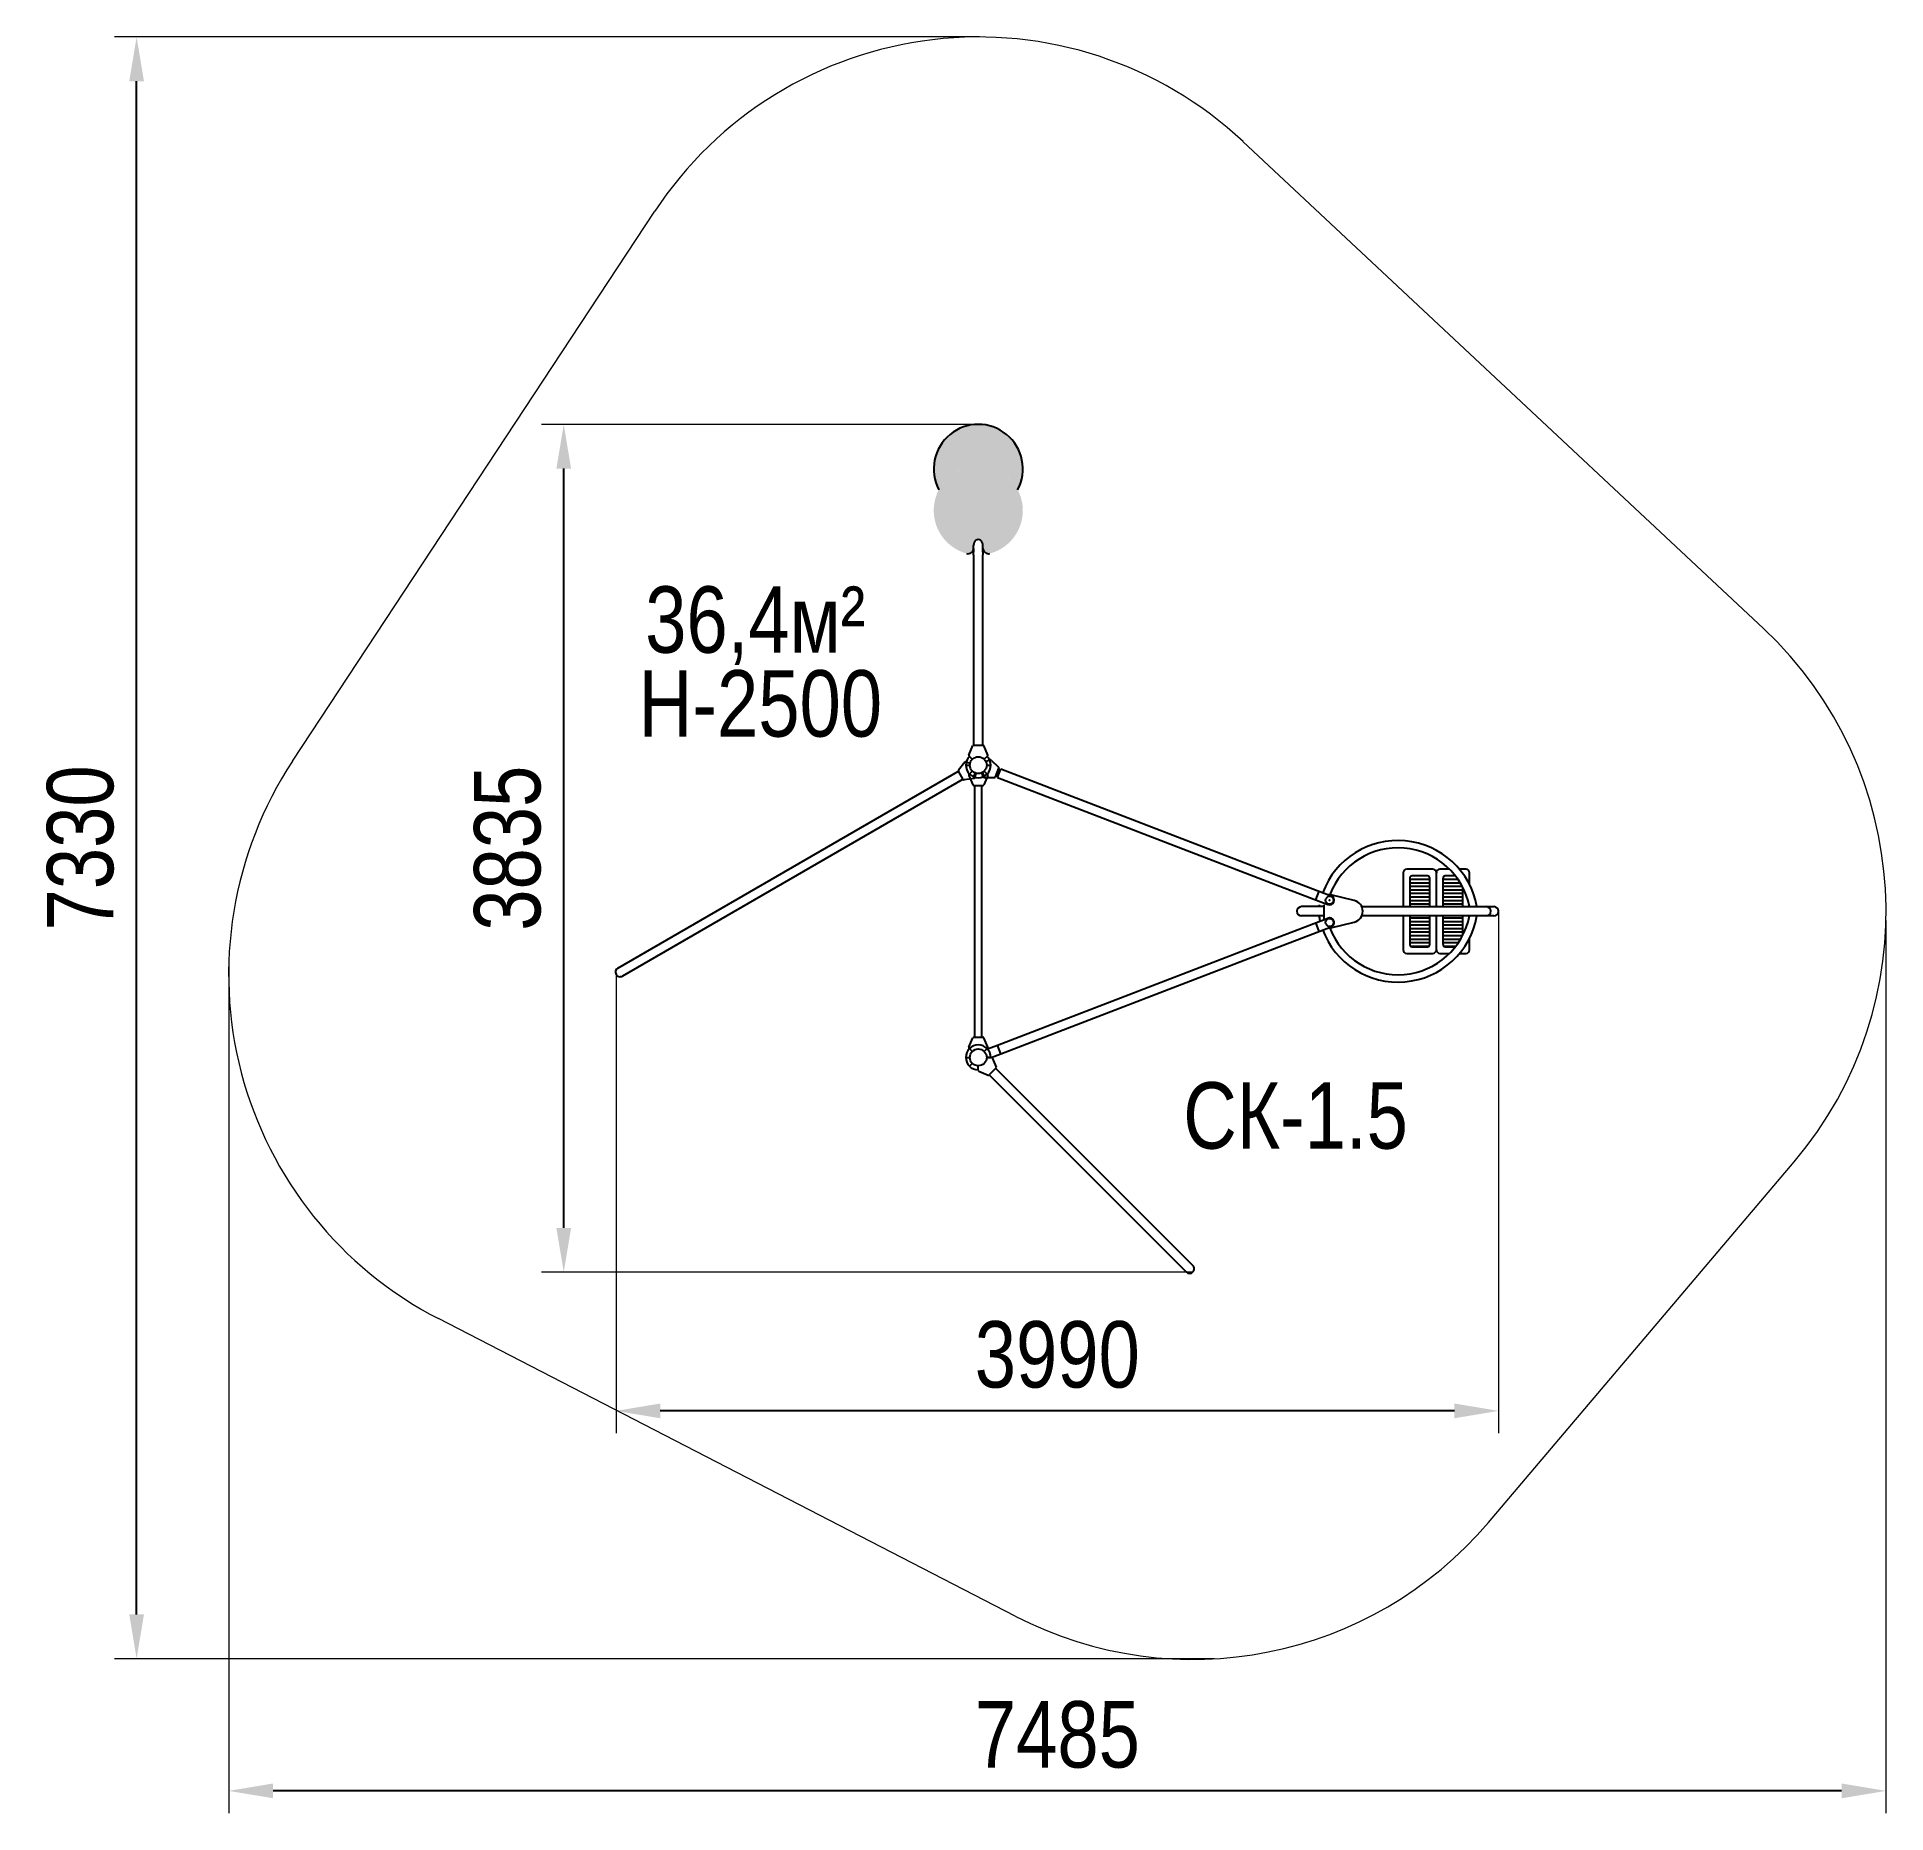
# Model space of a CAD drawing. Header units: millimetres. Extents: x -4120 to 4233, y -3816 to 4208.
import ezdxf

# ---------------------------------------------------------------- set-up
doc = ezdxf.new("R2010")
doc.units = ezdxf.units.MM
for name, color, linetype in [('DIKOM_АРТИКУЛ', 7, 'Continuous'), ('DIKOM_ЗОНА', 80, 'Continuous'), ('DIKOM_ОБЪЕКТ', 7, 'Continuous'), ('DIKOM_РАЗМЕР_ЗОНА', 7, 'Continuous'), ('DIKOM_РАЗМЕР_ОБЪЕКТА', 7, 'Continuous')]:
    doc.layers.add(name, color=color, linetype=linetype)
doc.styles.add('style1', font='arial.ttf', dxfattribs={"width": 0.8})
doc.dimstyles.new('1-50', dxfattribs={"dimtxt": 300, "dimasz": 200, "dimexe": 100, "dimexo": 0, "dimgap": 100, "dimtad": 1, "dimdec": 0, "dimtxsty": 'style1', "dimcen": 0, "dimclrd": 7, "dimclre": 7, "dimadec": 1, "dimazin": 2, "dimtfac": 1, "dimtdec": 0, "dimtmove": 0, "dimatfit": 3, "dimfxl": 0, "dimlwd": 25, "dimlwe": 18, "dimarcsym": 0})

# ---------------------------------------------------------------- blocks, each defined once
blk = doc.blocks.new('*D0')
at = {"layer": 'Defpoints', "color": 0, "transparency": 16777216}
for p in [(-3669.8, 4207.6), (138.3, 4207.6), (1198.7, -3119.1)]:
    blk.add_point(p, dxfattribs=at)
at = {"layer": 'DIKOM_РАЗМЕР_ЗОНА', "color": 7, "lineweight": 18, "transparency": 16777216}
for p, q in [((138.3, 4207.6), (-3769.8, 4207.6)), ((1198.7, -3119.1), (-3769.8, -3119.1))]:
    blk.add_line(p, q, dxfattribs=at)
at = {"layer": 'DIKOM_РАЗМЕР_ЗОНА', "color": 7, "lineweight": 25, "transparency": 16777216}
blk.add_line((-3669.8, -2919.1), (-3669.8, 4007.6), dxfattribs=at)
at = {"layer": 'DIKOM_РАЗМЕР_ЗОНА', "color": 7, "transparency": 16777216}
for points in [[(-3703.1, 4007.6), (-3636.5, 4007.6), (-3669.8, 4207.6)], [(-3703.1, -2919.1), (-3636.5, -2919.1), (-3669.8, -3119.1)]]:
    blk.add_solid(points, dxfattribs=at)
at = {"layer": 'DIKOM_РАЗМЕР_ЗОНА', "color": 0, "transparency": 16777216, "insert": (-3923.1, 544.3), "char_height": 300, "attachment_point": 5, "rotation": 90, "style": 'style1'}
blk.add_mtext('7330', dxfattribs=at)
blk = doc.blocks.new('*D1')
at = {"layer": 'Defpoints', "color": 0, "transparency": 16777216}
for p in [(4232.4, 216.2), (-3253.5, 23.8), (-3253.5, -3716)]:
    blk.add_point(p, dxfattribs=at)
at = {"layer": 'DIKOM_РАЗМЕР_ЗОНА', "color": 7, "lineweight": 18, "transparency": 16777216}
for p, q in [((4232.4, 216.2), (4232.4, -3816)), ((-3253.5, 23.8), (-3253.5, -3816))]:
    blk.add_line(p, q, dxfattribs=at)
at = {"layer": 'DIKOM_РАЗМЕР_ЗОНА', "color": 7, "lineweight": 25, "transparency": 16777216}
blk.add_line((4032.4, -3716), (-3053.5, -3716), dxfattribs=at)
at = {"layer": 'DIKOM_РАЗМЕР_ЗОНА', "color": 7, "transparency": 16777216}
for points in [[(-3053.5, -3682.7), (-3053.5, -3749.3), (-3253.5, -3716)], [(4032.4, -3682.7), (4032.4, -3749.3), (4232.4, -3716)]]:
    blk.add_solid(points, dxfattribs=at)
at = {"layer": 'DIKOM_РАЗМЕР_ЗОНА', "color": 0, "transparency": 16777216, "insert": (489.5, -3462.8), "char_height": 300, "attachment_point": 5, "style": 'style1'}
blk.add_mtext('7485', dxfattribs=at)
blk = doc.blocks.new('*D2')
at = {"layer": 'Defpoints', "color": 0, "transparency": 16777216}
for p in [(-1740.3, 2457.6), (132.3, 2457.6), (1101.2, -1372.3)]:
    blk.add_point(p, dxfattribs=at)
at = {"layer": 'DIKOM_РАЗМЕР_ОБЪЕКТА', "color": 7, "lineweight": 18, "transparency": 16777216}
for p, q in [((132.3, 2457.6), (-1840.3, 2457.6)), ((1101.2, -1372.3), (-1840.3, -1372.3))]:
    blk.add_line(p, q, dxfattribs=at)
at = {"layer": 'DIKOM_РАЗМЕР_ОБЪЕКТА', "color": 7, "lineweight": 25, "transparency": 16777216}
blk.add_line((-1740.3, -1172.3), (-1740.3, 2257.6), dxfattribs=at)
at = {"layer": 'DIKOM_РАЗМЕР_ОБЪЕКТА', "color": 7, "transparency": 16777216}
for points in [[(-1773.6, 2257.6), (-1707, 2257.6), (-1740.3, 2457.6)], [(-1773.6, -1172.3), (-1707, -1172.3), (-1740.3, -1372.3)]]:
    blk.add_solid(points, dxfattribs=at)
at = {"layer": 'DIKOM_РАЗМЕР_ОБЪЕКТА', "color": 0, "transparency": 16777216, "insert": (-1993.6, 542.7), "char_height": 300, "attachment_point": 5, "rotation": 90, "style": 'style1'}
blk.add_mtext('3835', dxfattribs=at)
blk = doc.blocks.new('*D3')
at = {"layer": 'Defpoints', "color": 0, "transparency": 16777216}
for p in [(2482.9, 257.7), (-1504.2, -27.2), (-1504.2, -1999.3)]:
    blk.add_point(p, dxfattribs=at)
at = {"layer": 'DIKOM_РАЗМЕР_ОБЪЕКТА', "color": 7, "lineweight": 18, "transparency": 16777216}
for p, q in [((2482.9, 257.7), (2482.9, -2099.3)), ((-1504.2, -27.2), (-1504.2, -2099.3))]:
    blk.add_line(p, q, dxfattribs=at)
at = {"layer": 'DIKOM_РАЗМЕР_ОБЪЕКТА', "color": 7, "lineweight": 25, "transparency": 16777216}
blk.add_line((2282.9, -1999.3), (-1304.2, -1999.3), dxfattribs=at)
at = {"layer": 'DIKOM_РАЗМЕР_ОБЪЕКТА', "color": 7, "transparency": 16777216}
for points in [[(-1304.2, -1966), (-1304.2, -2032.6), (-1504.2, -1999.3)], [(2282.9, -1966), (2282.9, -2032.6), (2482.9, -1999.3)]]:
    blk.add_solid(points, dxfattribs=at)
at = {"layer": 'DIKOM_РАЗМЕР_ОБЪЕКТА', "color": 0, "transparency": 16777216, "insert": (489.3, -1746), "char_height": 300, "attachment_point": 5, "style": 'style1'}
blk.add_mtext('3990', dxfattribs=at)

msp = doc.modelspace()

# ---------------------------------------------------------------- hatches: boundary and pattern name
at = {"layer": 'DIKOM_ЗОНА'}
h = msp.add_hatch(dxfattribs=at)
h.set_pattern_fill('LINE', scale=5)
h.set_pattern_definition([(0, (-3720.395, -3804.489), (0, 15.875), [])])
h.paths.add_polyline_path([(2171.6, 407.7, 0.414214), (2161.6, 417.7), (2091.6, 417.7, 0.414214), (2081.6, 407.7), (2081.6, 278.7), (2171.6, 278.7)])
h.paths.add_polyline_path([(2171.6, 236.7), (2081.6, 236.7), (2081.6, 107.7, 0.414214), (2091.6, 97.7), (2161.6, 97.7, 0.414214), (2171.6, 107.7)])
h.paths.add_polyline_path([(2321.6, 236.7), (2231.6, 236.7), (2231.6, 107.7, 0.414214), (2241.6, 97.7), (2287.4, 97.7, 0.048448), (2321.6, 151.3)])
h.paths.add_polyline_path([(2231.6, 278.7), (2321.6, 278.7), (2321.6, 364, 0.048448), (2287.4, 417.7), (2241.6, 417.7, 0.414214), (2231.6, 407.7)])
at = {"layer": 'DIKOM_ОБЪЕКТ'}
h = msp.add_hatch(color=256, dxfattribs=at)
h.paths.add_polyline_path([(-45.6, 2162.3), (-53.3, 2146.1), (-59.5, 2129.3), (-64.1, 2112), (-67.2, 2094.3), (-68.8, 2076.4), (-68.7, 2058.5), (-67, 2040.6), (-63.8, 2023), (-59, 2005.7), (-52.6, 1988.9), (-44.8, 1972.8), (-35.6, 1957.4), (-25.1, 1942.9), (-13.3, 1929.3), (-0.3, 1916.9), (13.7, 1905.7), (28.6, 1895.8), (44.4, 1887.3), (60.9, 1880.1), (77.9, 1874.5), (79.8, 1874), (86, 1873.1), (92.3, 1873.9), (98.2, 1876.1), (103.3, 1879.8), (107.4, 1884.7), (110.1, 1890.4), (111.2, 1896.6), (111.3, 1898.1), (111.3, 1910.9), (111.3, 1910.9), (112, 1917.7), (114.1, 1924.1), (117.3, 1929.5), (121.6, 1933.7), (126.6, 1936.4), (132, 1937.4), (137.4, 1936.6), (142.5, 1934.1), (146.9, 1930), (150.2, 1924.6), (152.4, 1918.4), (153.3, 1911.6), (153.3, 1911), (153.3, 1898.1), (154.1, 1891.9), (156.4, 1886), (160.2, 1880.9), (165.1, 1876.9), (170.8, 1874.3), (177, 1873.2), (183.3, 1873.6), (184.8, 1874), (201.9, 1879.5), (218.5, 1886.4), (234.3, 1894.8), (249.3, 1904.6), (263.5, 1915.7), (276.5, 1927.9), (288.5, 1941.3), (299.1, 1955.8), (308.5, 1971.1), (316.4, 1987.1), (322.9, 2003.9), (327.9, 2021.1), (331.3, 2038.7), (333.2, 2056.6), (333.4, 2074.5), (332.1, 2092.4), (329.1, 2110.1), (324.6, 2127.4), (318.6, 2144.3), (311.1, 2160.6), (302.1, 2176.2), (291.9, 2190.9), (280.3, 2204.6), (267.6, 2217.2), (253.8, 2228.7), (239, 2238.9), (223.4, 2247.7), (207, 2255.1), (190.1, 2261), (172.7, 2265.4), (155, 2268.2), (137.1, 2269.4), (119.2, 2269.1), (101.3, 2267.1), (83.7, 2263.6), (66.5, 2258.5), (49.9, 2251.8), (33.9, 2243.8), (18.6, 2234.3), (4.3, 2223.5), (-9, 2211.5), (-21.2, 2198.4), (-32.2, 2184.2), (-41.9, 2169)])
h.paths.add_polyline_path([(-45.6, 2162.3), (-36.5, 2177.8), (-26.1, 2192.4), (-14.4, 2206), (-1.5, 2218.5), (12.4, 2229.9), (27.2, 2239.9), (42.9, 2248.6), (59.4, 2255.8), (76.3, 2261.6), (93.8, 2265.8), (111.5, 2268.4), (129.4, 2269.5), (147.4, 2268.9), (165.2, 2266.8), (182.7, 2263.1), (199.9, 2257.8), (216.5, 2251), (232.4, 2242.8), (247.6, 2233.2), (261.8, 2222.3), (275, 2210.1), (287.1, 2196.9), (297.9, 2182.6), (307.4, 2167.4), (310.2, 2162.3), (317.9, 2178.6), (324.1, 2195.4), (328.7, 2212.7), (331.8, 2230.4), (333.4, 2248.3), (333.3, 2266.2), (331.6, 2284.1), (328.4, 2301.7), (323.6, 2319), (317.2, 2335.8), (309.4, 2351.9), (300.2, 2367.3), (289.7, 2381.8), (277.9, 2395.3), (264.9, 2407.8), (250.9, 2419), (236, 2428.9), (220.2, 2437.4), (203.7, 2444.5), (186.7, 2450.2), (169.2, 2454.2), (151.5, 2456.7), (133.5, 2457.6), (115.6, 2457), (97.8, 2454.7), (80.3, 2450.8), (63.2, 2445.4), (46.6, 2438.5), (30.8, 2430.2), (15.7, 2420.4), (1.6, 2409.4), (-11.6, 2397.1), (-23.5, 2383.8), (-34.2, 2369.4), (-43.6, 2354.1), (-51.6, 2338), (-58.2, 2321.3), (-63.2, 2304.1), (-66.7, 2286.5), (-68.6, 2268.7), (-68.9, 2250.7), (-67.6, 2232.9), (-64.7, 2215.2), (-60.2, 2197.8), (-54.2, 2180.9), (-46.7, 2164.6)])

# ---------------------------------------------------------------- linework, layer by layer
at = {"layer": 'DIKOM_ЗОНА', "color": 3, "lineweight": 15}
for p, q in [((1328.1, 3735.3), (3678.7, 1535.3)), ((-2965.7, 935.4), (-1329.2, 3420.2)), ((2436.7, -2503.3), (3817.8, -873.9)), ((299.3, -2927), (-2306.7, -1582.4))]:
    msp.add_line(p, q, dxfattribs=at)
for centre, start, end in [((132.3, 2457.6), 46.8954, 146.63095), ((2482.9, 257.7), 319.71479, 46.8954), ((-1504.2, -27.2), 146.63095, 242.70781), ((1101.7, -1371.8), 242.70781, 319.71479)]:
    msp.add_arc(centre, 1750, start, end, dxfattribs=at)
at = {"layer": 'DIKOM_ОБЪЕКТ'}
for p, q in [((111.3, 1911.3), (111.3, 1910.5)), ((111.3, 1910.9), (111.3, 1910.9)), ((111.3, 1898.1), (111.3, 1910.9)), ((111.3, 1868.1), (111.3, 1898.1)), ((111.3, 1897.2), (111.3, 1879.9)), ((111.3, 1897.1), (111.3, 1897.1)), ((111.3, 1868.1), (111.3, 1008.7)), ((153.3, 1898.1), (153.3, 1911)), ((153.3, 1898.1), (153.3, 1868.1)), ((153.3, 1879.9), (153.3, 1897.9)), ((153.3, 1008.7), (153.3, 1868.1)), ((89.9, 963.5), (107.3, 1006.2)), ((111, 1008.7), (153.6, 1008.7)), ((174.7, 963.5), (157.3, 1006.2)), ((71.4, 931.4), (43.1, 895.1)), ((75.6, 932.9), (95.6, 927.5)), ((90.8, 959.2), (105.4, 944.5)), ((173.8, 959.2), (159.2, 944.5)), ((186, 941.5), (167, 933.1)), ((190.3, 940.8), (223.9, 909.2)), ((-1496.5, 1.5), (43, 890.3)), ((64, 854), (-1475.5, -34.9)), ((64.1, 853.7), (42.8, 890.6)), ((113.8, 858), (68.2, 851.7)), ((75.8, 917.7), (94.3, 917.7)), ((75.8, 917.7), (94.3, 917.7)), ((89.9, 871.8), (107.3, 829.1)), ((90.8, 876.1), (105.4, 890.8)), ((112, 864.9), (118.7, 882.2)), ((117.1, 860.9), (122.5, 880.9)), ((156.2, 864), (147.7, 882.9)), ((160.5, 868.7), (151.3, 884.7)), ((174.7, 871.8), (157.3, 829.1)), ((173.8, 876.1), (159.2, 890.8)), ((159.9, 861.6), (205.9, 862.5)), ((170.3, 917.7), (188.8, 917.7)), ((170.3, 917.7), (188.8, 917.7)), ((209.6, 865.1), (224.9, 904.9)), ((211.2, 869.4), (220.6, 865.8)), ((219, 861.8), (234.1, 901)), ((219, 861.8), (1494.6, 371.4)), ((223.2, 900.6), (232.6, 897)), ((234.1, 901), (1510.2, 410.4)), ((111, 826.7), (153.6, 826.7)), ((115.5, 826.7), (115.5, -311.3)), ((149, -311.3), (149, 826.7)), ((2051.6, 431.7), (2051.6, 278.7)), ((2185.6, 447.7), (2067.6, 447.7)), ((2161.6, 417.7), (2091.6, 417.7)), ((2201.6, 278.7), (2201.6, 431.7)), ((2260.9, 447.7), (2217.6, 447.7)), ((2287.4, 417.7), (2241.6, 417.7)), ((2335.6, 447.7), (2306.3, 447.7)), ((2351.6, 378.9), (2351.6, 431.7)), ((1494.6, 371.4), (1711.5, 288)), ((1510.2, 410.4), (1726.6, 327.3)), ((1657.4, 308.9), (1672.5, 348.1)), ((2081.6, 407.7), (2081.6, 278.7)), ((2171.6, 278.7), (2171.6, 407.7)), ((2231.6, 278.7), (2231.6, 407.7)), ((2321.6, 278.7), (2321.6, 364)), ((1694.1, 278.7), (1592.5, 278.7)), ((1694.1, 221.9), (1694.1, 286.7)), ((1830.9, 306.2), (1725, 331.9)), ((1864.5, 278.7), (2461.9, 278.7)), ((1495.1, 144.1), (1711.5, 227.3)), ((1509.7, 104.7), (1726.6, 188)), ((1694.1, 236.7), (1592.5, 236.7)), ((1672.5, 167.2), (1657.4, 206.4)), ((1725, 183.4), (1830.9, 209.1)), ((2461.9, 236.7), (1864.5, 236.7)), ((2051.6, 236.7), (2051.6, 83.7)), ((2081.6, 236.7), (2081.6, 107.7)), ((2171.6, 107.7), (2171.6, 236.7)), ((2201.6, 83.7), (2201.6, 236.7)), ((2231.6, 107.7), (2231.6, 236.7)), ((2321.6, 151.3), (2321.6, 236.7)), ((219, -346.5), (1495.1, 144.1)), ((234.1, -385.7), (1509.7, 104.7)), ((2091.6, 97.7), (2161.6, 97.7)), ((2241.6, 97.7), (2287.4, 97.7)), ((2351.6, 83.7), (2351.6, 136.4)), ((2067.6, 67.7), (2185.6, 67.7)), ((2217.6, 67.7), (2260.9, 67.7)), ((2306.3, 67.7), (2335.6, 67.7)), ((89.9, -356.5), (107.3, -313.8)), ((111, -311.3), (153.6, -311.3)), ((174.7, -356.5), (157.3, -313.8)), ((75.8, -402.3), (94.3, -402.3)), ((90.8, -360.8), (105.4, -375.5)), ((173.8, -360.8), (159.2, -375.5)), ((172.2, -362.4), (159.2, -375.5)), ((191, -402.3), (170.3, -402.3)), ((170.3, -402.3), (188.8, -402.3)), ((173.7, -363.9), (219, -346.5)), ((190.8, -402.3), (234.1, -385.7)), ((194.7, -404.8), (212.6, -447.2)), ((234.1, -385.7), (219, -346.5)), ((105.4, -429.2), (92.3, -442.3)), ((132.3, -461.1), (132.3, -440.3)), ((134.7, -464.8), (177.2, -482.6)), ((211.7, -451.6), (181.6, -481.8)), ((181.8, -481.6), (1072, -1371.8)), ((1101.7, -1342.1), (211.5, -451.9))]:
    msp.add_line(p, q, dxfattribs=at)
for centre, radius in [((132.3, 917.7), 38), ((132.3, 917.7), 38), ((1719.1, 307.7), 18), ((1719.1, 207.7), 18), ((132.3, -402.3), 38)]:
    msp.add_circle(centre, radius, dxfattribs=at)
for centre, radius, start, end in [((132.3, 2256.4), 201.2, 332.12819, 207.87181), ((86.3, 1898.1), 25, 254.86957, 0.00402), ((178.3, 1898.1), 25, 180.0035, 285.13095), ((111, 1004.7), 4, 90, 157.81043), ((153.6, 1004.7), 4, 22.18957, 90), ((74.5, 929), 4, 75, 142.18957), ((132.3, 917.7), 56.5, 135, 45), ((93.6, 962), 4, 157.81043, 225), ((171, 962), 4, 315, 22.18957), ((187.6, 937.9), 4, 46.78247, 113.97204), ((46.3, 892.6), 4, 142.18957, 210), ((67.6, 855.7), 4, 210, 277.81043), ((93.6, 873.3), 4, 135, 202.18957), ((113.2, 862), 4, 277.81043, 345), ((159.8, 865.6), 4, 203.97204, 271.16161), ((171, 873.3), 4, 337.81043, 45), ((205.9, 866.5), 4, 271.16161, 338.97204), ((221.1, 906.3), 4, 338.97204, 46.78247), ((111, 830.7), 4, 202.18957, 270), ((153.6, 830.7), 4, 270, 337.81043), ((2028.1, 215), 362.7, 10.11147, 159.50598), ((2028.1, 215), 329.2, 11.15314, 159.06326), ((2067.6, 431.7), 16, 90, 180), ((2091.6, 407.7), 10, 90, 180), ((2161.6, 407.7), 10, 0, 90), ((2185.6, 431.7), 16, 0, 90), ((2217.6, 431.7), 16, 90, 180), ((2241.6, 407.7), 10, 90, 180), ((2335.6, 431.7), 16, 0, 90), ((1592.5, 257.7), 21, 90, 180), ((1592.5, 257.7), 21, 180, 270), ((2028.1, 215), 362.7, 168.60199, 169.88853), ((1719.1, 307.7), 21, 248.97204, 68.97204), ((1719.1, 307.7), 25, 76.35592, 101.83192), ((1819.1, 257.7), 50, 283.64408, 76.35592), ((2426.8, 257.7), 21, 0, 90), ((2426.8, 257.7), 21, 270, 0), ((2461.9, 257.7), 21, 0, 90), ((2461.9, 257.7), 21, 270, 0), ((2028.1, 300.3), 362.7, 190.11147, 193.41572), ((2028.1, 300.3), 362.7, 200.05514, 349.88853), ((1719.1, 207.7), 21, 291.02796, 111.02796), ((1719.1, 207.7), 25, 254.21556, 283.64408), ((2028.1, 300.3), 329.2, 200.93674, 348.84686), ((2067.6, 83.7), 16, 180, 270), ((2091.6, 107.7), 10, 180, 270), ((2161.6, 107.7), 10, 270, 0), ((2185.6, 83.7), 16, 270, 0), ((2217.6, 83.7), 16, 180, 270), ((2241.6, 107.7), 10, 180, 270), ((2335.6, 83.7), 16, 270, 0), ((-1486, -16.7), 21, 120.00037, 210), ((-1486, -16.7), 21, 210, 300.00037), ((111, -315.3), 4, 90, 157.81043), ((153.6, -315.3), 4, 22.18957, 90), ((132.3, -402.3), 56.5, 0.00001, 270.00001), ((93.6, -358), 4, 157.81043, 225), ((171, -358), 4, 315, 22.18957), ((191, -406.3), 4, 22.81044, 90.00001), ((136.3, -461.1), 4, 180, 247.18958), ((178.7, -478.9), 4, 247.18958, 315.00001), ((208.9, -448.8), 4, 315.00001, 22.81044), ((1086.9, -1356.9), 21, 225.00052, 315.00001), ((1086.9, -1356.9), 21, 315.00001, 45.00052)]:
    msp.add_arc(centre, radius, start, end, dxfattribs=at)
msp.add_ellipse((132.3, 1910.9), major_axis=(0, 26.5), ratio=0.793159, start_param=4.716142, end_param=7.869643, dxfattribs=at)
msp.add_point((1719.1, 307.7), dxfattribs=at)

# ---------------------------------------------------------------- texts
at = {"layer": 'DIKOM_АРТИКУЛ', "color": 7, "linetype": 'Continuous', "lineweight": 15, "insert": (1058.1, -514.6), "char_height": 300, "attachment_point": 1, "style": 'style1'}
msp.add_mtext_dynamic_manual_height_columns('СК-1.5', width=6012.174, gutter_width=12.5, heights=[0], dxfattribs=at)
at = {"layer": 'DIKOM_РАЗМЕР_ОБЪЕКТА', "char_height": 300, "attachment_point": 1, "style": 'style1'}
for s, width, insert in [('36,4м²', 6012.174, (-1372.5, 1725.8)), ('H-2500', 4694.74, (-1401.7, 1346.9))]:
    msp.add_mtext_dynamic_manual_height_columns(s, width=width, gutter_width=12.5, heights=[0], dxfattribs=dict(at, insert=insert))

# ---------------------------------------------------------------- dimensions: what is measured, and where the dimension line sits
at = {"layer": 'DIKOM_РАЗМЕР_ЗОНА'}
for base, p1, p2, angle, text, picture, middle in [((-3669.8, 4207.6), (1198.7, -3119.1), (138.3, 4207.6), 270, '7330', '*D0', (-3669.8, 544.3)), ((-3253.5, -3716), (4232.4, 216.2), (-3253.5, 23.8), 180, '7485', '*D1', (489.5, -3716))]:
    dim = msp.add_linear_dim(base=base, p1=p1, p2=p2, angle=angle, text=text, dimstyle='1-50', dxfattribs=at)
    dim.commit()
    dim.dimension.update_dxf_attribs({"geometry": picture, "text_midpoint": middle, "dimtype": 160})
at = {"layer": 'DIKOM_РАЗМЕР_ОБЪЕКТА'}
for base, p1, p2, angle, text, picture, middle in [((-1740.3, 2457.6), (1101.2, -1372.3), (132.3, 2457.6), 270, '3835', '*D2', (-1740.3, 542.7)), ((-1504.2, -1999.3), (2482.9, 257.7), (-1504.2, -27.2), 180, '3990', '*D3', (489.3, -1999.3))]:
    dim = msp.add_linear_dim(base=base, p1=p1, p2=p2, angle=angle, text=text, dimstyle='1-50', dxfattribs=at)
    dim.commit()
    dim.dimension.update_dxf_attribs({"geometry": picture, "text_midpoint": middle, "dimtype": 160})

doc.saveas('drawing.dxf')
